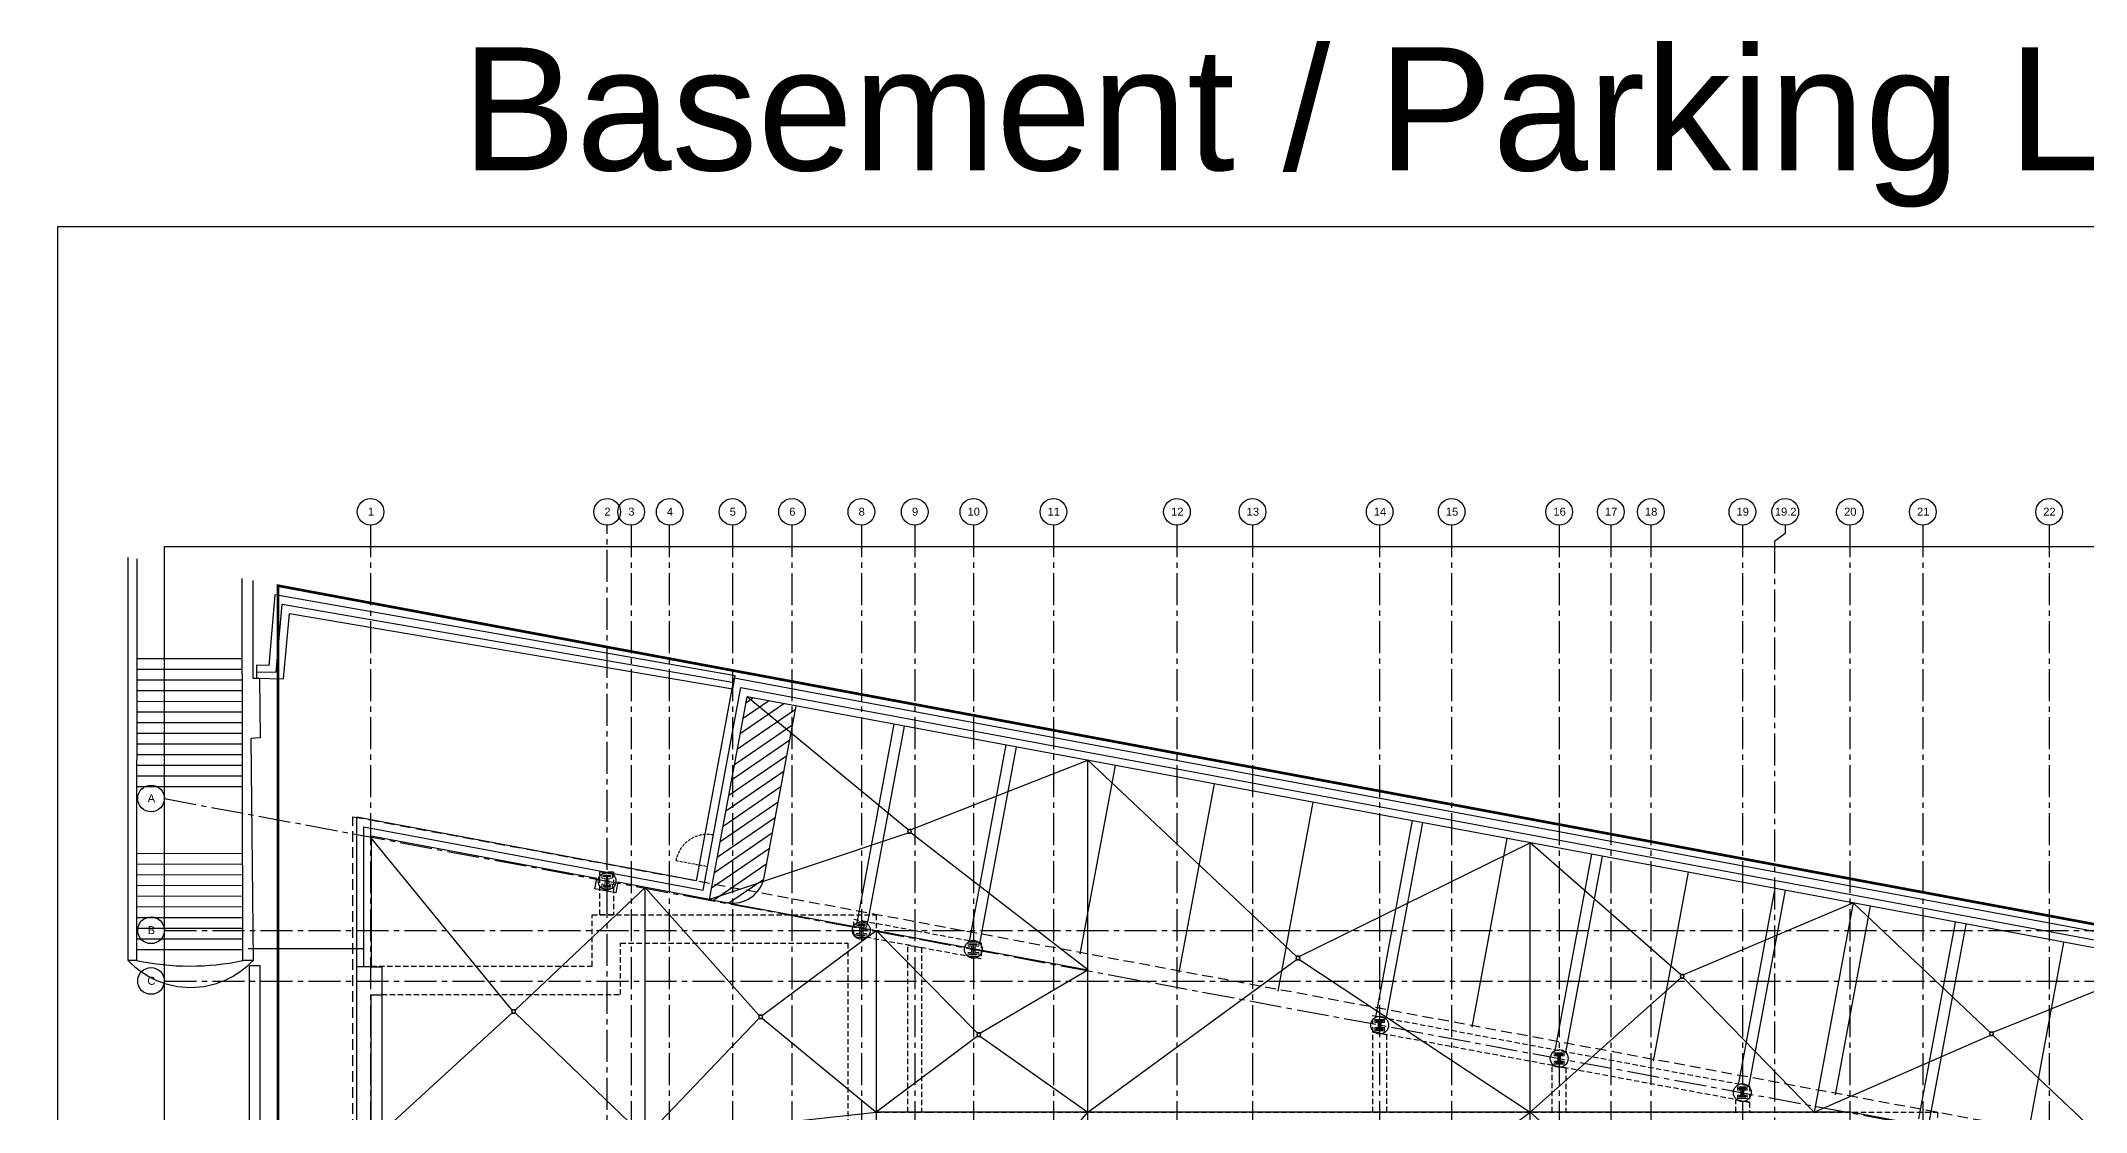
# Model space of a CAD drawing. Header units: inches. Extents: x -3719 to 348, y -844 to 2341.
# Drawn here: x -3719 to -1418, y 1136 to 2341 of the extents above; entities that cross this region are included whole.
import ezdxf
from ezdxf.enums import TextEntityAlignment as Align

# ---------------------------------------------------------------- set-up
doc = ezdxf.new("R2010")
doc.units = ezdxf.units.IN
doc.header["$LTSCALE"] = 48
doc.header["$MEASUREMENT"] = 0
for name, pattern in [('CENTER2', [1.125, 0.75, -0.125, 0.125, -0.125]), ('HIDDEN', [0.375, 0.25, -0.125]), ('HIDDEN2', [0.1875, 0.125, -0.0625]), ('PHANTOM2', [1.25, 0.625, -0.125, 0.125, -0.125, 0.125, -0.125])]:
    doc.linetypes.add(name, pattern=pattern)
doc.layers.add('A-ANNO-NPLT', color=151, linetype='Continuous', plot=False)
for name, color, linetype, lineweight in [('A-Detl-Hatch', 1, 'Continuous', 18), ('S-Detl-Hatch', 1, 'Continuous', 18), ('S-Detl-Wide', 3, 'Continuous', 35)]:
    doc.layers.add(name, color=color, linetype=linetype, lineweight=lineweight)
for name, color, linetype in [('A-Flor-Pfix', 4, 'Continuous'), ('A-Flor-Strs', 8, 'Continuous'), ('A-Grid(3-32)', 8, 'CENTER2'), ('A-Roof-Above', 8, 'HIDDEN2'), ('A-Site-Element', 2, 'Continuous'), ('A-Site-low walls', 1, 'Continuous'), ('A-Site-Parking', 6, 'Continuous'), ('A-Site-Pave', 8, 'Continuous'), ('A-Site-Property', 3, 'PHANTOM2'), ('A-Site-Setback', 5, 'HIDDEN'), ('A-Wall-Full', 3, 'Continuous'), ('S-Foundation', 3, 'Continuous'), ('S-Grid-Iden', 2, 'Continuous'), ('S-Site-Curb', 4, 'Continuous'), ('S-Structural Concrete', 4, 'Continuous')]:
    doc.layers.add(name, color=color, linetype=linetype)
doc.styles.add('Arial_1', font='arial.ttf', dxfattribs={"height": 0.092206})
doc.styles.get("Standard").update_dxf_attribs({"font": 'arial.ttf'})
doc.linetypes.add('FENCELINE1', pattern='A,0.25,-0.1,[133,ltypeshp.shx,S=0.1,R=0,X=-0.1,Y=0],-0.1,1', length=1.45)
doc.linetypes.add('FENCELINE2', pattern='A,0.25,-0.1,[132,ltypeshp.shx,S=0.1,R=0,X=-0.1,Y=0],-0.1,1', length=1.45)

# ---------------------------------------------------------------- blocks, each defined once
blk = doc.blocks.new('MBTA STAIR')
at = {"layer": 'A-Flor-Strs'}
for p, q in [((9.9, 339.5), (128.5, 339.7)), ((9.9, 327.5), (128.5, 327.7)), ((9.9, 315.5), (128.5, 315.7)), ((10, 303.5), (128.6, 303.7)), ((9.9, 291.4), (128.5, 291.5)), ((10, 279.5), (128.6, 279.7)), ((10, 267.5), (128.6, 267.7)), ((10, 255.5), (128.6, 255.7)), ((10.1, 243.5), (128.6, 243.7)), ((10.1, 231.5), (128.7, 231.7)), ((10.1, 219.5), (128.7, 219.7)), ((10.1, 207.5), (128.7, 207.7)), ((10.1, 195.5), (128.7, 195.7)), ((10.3, 120.3), (128.8, 120.5)), ((10.3, 108.3), (128.9, 108.5)), ((10.3, 96.3), (128.9, 96.5)), ((10.3, 84.3), (128.9, 84.5)), ((10.3, 72.3), (128.9, 72.5)), ((10.3, 60.3), (128.9, 60.5)), ((10.4, 48.3), (129, 48.5)), ((10.4, 36.3), (129, 36.5)), ((10.4, 24.3), (129, 24.5)), ((10.4, 12.3), (129, 12.5))]:
    blk.add_line(p, q, dxfattribs=at)
for centre, radius, start, end in [((70.3, 66.3), 96.6, 223.3069, 316.6811), ((69.8, 284), 290.3, 258.0254, 281.7638)]:
    blk.add_arc(centre, radius, start, end, dxfattribs=at)
at = {"layer": 'A-Site-low walls'}
for points in [[(9.8, 451.8), (9.6, 0), (0, 0), (0, 453.7)], [(140.3, 427.4), (140.3, 317.6), (148, 317.6), (148.4, 250.3), (137.9, 249.8), (140.6, 0), (129, -0.2), (128.4, 429.7)]]:
    blk.add_lwpolyline(points, dxfattribs=at)
blk = doc.blocks.new('GARAGE FLOOR SLOPE')
at = {"layer": 'A-Flor-Pfix'}
for points in [[(956.2, 2297.7), (956.2, 2293.7), (960.2, 2293.7), (960.2, 2297.7)], [(1393.2, 2155.2), (1393.2, 2151.2), (1397.2, 2151.2), (1397.2, 2155.2)], [(1825.3, 2134.7), (1825.3, 2130.7), (1829.3, 2130.7), (1829.3, 2134.7)], [(510.8, 2095.1), (510.8, 2091.1), (514.8, 2091.1), (514.8, 2095.1)], [(788.8, 2089.1), (788.8, 2085.1), (792.8, 2085.1), (792.8, 2089.1)], [(1034.1, 2068.9), (1034.1, 2064.9), (1038.1, 2064.9), (1038.1, 2068.9)], [(2173.3, 2069.9), (2173.3, 2065.9), (2177.3, 2065.9), (2177.3, 2069.9)]]:
    blk.add_lwpolyline(points, close=True, dxfattribs=at)
for centre in [(958.2, 2295.7), (1395.2, 2153.2), (1827.3, 2132.7), (512.8, 2093.1), (790.8, 2087.1), (1036.1, 2066.9), (2175.3, 2067.9)]:
    blk.add_circle(centre, 2, dxfattribs=at)
at = {"layer": 'A-Roof-Above'}
blk.add_line((980.4, 1979.9), (1470.4, 1979.9), dxfattribs=at)
for points in [[(352.5, 2143.9), (601.4, 2143.9), (601.4, 2201.9), (920.6, 2201.9), (920.6, 1979.9), (980.6, 1979.9)], [(364.5, 2112.1), (633.1, 2112.1), (633.1, 2170.1), (888.9, 2170.1), (888.9, 1948.1), (980.6, 1948.1)], [(1470.4, 1979.9), (2114.6, 1979.9), (2114.6, 1827.6)]]:
    blk.add_lwpolyline(points, dxfattribs=at)
at = {"layer": 'A-Site-Pave'}
for p, q in [((956.2, 2297.7), (775.5, 2447.1)), ((960.2, 2297.7), (1158.6, 2375.7)), ((1393.2, 2155.2), (1158.6, 2375.7)), ((1158.6, 1979.9), (1158.6, 2375.7)), ((510.8, 2095.1), (352, 2289.3)), ((956.2, 2293.7), (733.1, 2219.1)), ((1158.6, 2139.8), (960.2, 2293.7)), ((1397.2, 2155.2), (1656.3, 2282.9)), ((1825.3, 2134.7), (1656.3, 2282.9)), ((1656.3, 1979.9), (1656.3, 2282.9)), ((514.8, 2095.1), (661, 2232.6)), ((661, 1951.3), (661, 2232.6)), ((788.8, 2089.1), (661, 2232.6)), ((733.1, 2219.1), (1158.6, 2139.8)), ((1829.3, 2134.7), (2019.7, 2215.2)), ((2019.7, 2215.2), (1975.8, 1979.9)), ((2173.3, 2069.9), (2020.1, 2215.1)), ((792.8, 2089.1), (920.6, 2184.2)), ((920.6, 2184.2), (920.6, 1699.8)), ((1034.1, 2068.9), (920.6, 2184.2)), ((1038.1, 2068.9), (1158.6, 2139.8)), ((1158.6, 1979.9), (1393.2, 2151.2)), ((1397.2, 2151.2), (1656.3, 1979.9)), ((2177.3, 2069.9), (2373.6, 2149.2)), ((1656.3, 1979.9), (1825.3, 2130.7)), ((1829.3, 2130.7), (1975.8, 1979.9)), ((510.8, 2091.1), (364.5, 1957.3)), ((514.8, 2091.1), (661, 1951.3)), ((788.8, 2085.1), (661, 1951.3)), ((792.8, 2085.1), (920.6, 1979.9)), ((1034.1, 2064.9), (920.6, 1979.9)), ((1038.1, 2064.9), (1158.6, 1979.9)), ((1975.8, 1979.9), (2173.3, 2065.9)), ((2177.3, 2065.9), (2331.1, 1921.3)), ((661, 1951.3), (920.6, 1979.9)), ((1038.1, 1836.5), (1158.6, 1979.9)), ((1158.6, 1655.5), (1158.6, 1979.9)), ((1408.7, 1794), (1656.3, 1979.9)), ((1902.4, 1760.6), (1656.3, 1979.9)), ((1656.3, 1562.7), (1656.3, 1979.9))]:
    blk.add_line(p, q, dxfattribs=at)
blk.add_lwpolyline([(3687.5, 1668.5), (2016.7, 1979.9), (920.6, 1979.9)], dxfattribs=at)
blk = doc.blocks.new('Column Bubble')
blk.add_circle((-0.004, -0.002), 0.156)
blk.add_attdef('XX', text='', height=0.0938).set_placement((0, 0), align=Align.MIDDLE_CENTER)
blk = doc.blocks.new('*U9')
at = {"layer": 'A-Detl-Hatch'}
h = blk.add_hatch(dxfattribs=at)
h.set_pattern_fill('ANSI32', color=256, scale=6, style=0)
h.set_pattern_definition([(45, (0, -4.865), (-1.591, 1.591), []), (45, (1.0607, -4.865), (-1.591, 1.591), [])])
edge = h.paths.add_edge_path()
edge.add_line((3.98, -9.73), (3.98, -9.295))
edge.add_line((3.98, -9.295), (0.645, -9.295))
edge.add_arc((0.645, -8.795), 0.5, 180, 270, ccw=False)
edge.add_line((0.145, -8.795), (0.145, -0.935))
edge.add_arc((0.645, -0.935), 0.5, 90, 180, ccw=False)
edge.add_line((0.645, -0.435), (3.98, -0.435))
edge.add_line((3.98, -0.435), (3.98, 0))
edge.add_line((3.98, 0), (-3.98, 0))
edge.add_line((-3.98, 0), (-3.98, -0.435))
edge.add_line((-3.98, -0.435), (-0.645, -0.435))
edge.add_arc((-0.645, -0.935), 0.5, 0, 90, ccw=False)
edge.add_line((-0.145, -0.935), (-0.145, -8.795))
edge.add_arc((-0.645, -8.795), 0.5, -90, 0, ccw=False)
edge.add_line((-0.645, -9.295), (-3.98, -9.295))
edge.add_line((-3.98, -9.295), (-3.98, -9.73))
edge.add_line((-3.98, -9.73), (3.98, -9.73))
at = {"color": 0, "linetype": 'ByBlock'}
blk.add_lwpolyline([(3.98, -9.73), (3.98, -9.295), (0.645, -9.295, -0.41421356), (0.145, -8.795), (0.145, -0.935, -0.41421356), (0.645, -0.435), (3.98, -0.435), (3.98, 0), (-3.98, 0), (-3.98, -0.435), (-0.645, -0.435, -0.41421356), (-0.145, -0.935), (-0.145, -8.795, -0.41421356), (-0.645, -9.295), (-3.98, -9.295), (-3.98, -9.73)], format="xyb", close=True, dxfattribs=at)
blk = doc.blocks.new('W10X33')
at = {"layer": 'S-Detl-Hatch'}
blk.add_lwpolyline([(13773.3, -7309.8), (13773.3, -7306.3), (13769.4, -7306.3), (13769.4, -7300.5), (13773.3, -7300.5), (13773.3, -7297), (13762.3, -7297), (13762.3, -7300.5), (13766.2, -7300.5), (13766.2, -7306.3), (13762.3, -7306.3), (13762.3, -7309.8)], close=True, dxfattribs=at)
at = {"layer": 'S-Detl-Wide'}
blk.add_blockref('*U9', (13767.8, -7298.5), dxfattribs=at)
blk = doc.blocks.new('*U15')
at = {"layer": 'A-Detl-Hatch'}
h = blk.add_hatch(dxfattribs=at)
h.set_pattern_fill('ANSI32', color=256, scale=6, style=0)
h.set_pattern_definition([(45, (0, -5.97), (-1.591, 1.591), []), (45, (1.0607, -5.97), (-1.591, 1.591), [])])
edge = h.paths.add_edge_path()
edge.add_line((4.0025, -11.94), (4.0025, -11.425))
edge.add_line((4.0025, -11.425), (0.7475, -11.425))
edge.add_arc((0.7475, -10.825), 0.6, 180, 270, ccw=False)
edge.add_line((0.1475, -10.825), (0.1475, -1.115))
edge.add_arc((0.7475, -1.115), 0.6, 90, 180, ccw=False)
edge.add_line((0.7475, -0.515), (4.0025, -0.515))
edge.add_line((4.0025, -0.515), (4.0025, 0))
edge.add_line((4.0025, 0), (-4.0025, 0))
edge.add_line((-4.0025, 0), (-4.0025, -0.515))
edge.add_line((-4.0025, -0.515), (-0.7475, -0.515))
edge.add_arc((-0.7475, -1.115), 0.6, 0, 90, ccw=False)
edge.add_line((-0.1475, -1.115), (-0.1475, -10.825))
edge.add_arc((-0.7475, -10.825), 0.6, -90, 0, ccw=False)
edge.add_line((-0.7475, -11.425), (-4.0025, -11.425))
edge.add_line((-4.0025, -11.425), (-4.0025, -11.94))
edge.add_line((-4.0025, -11.94), (4.0025, -11.94))
at = {"color": 0, "linetype": 'ByBlock'}
blk.add_lwpolyline([(4.0025, -11.94), (4.0025, -11.425), (0.7475, -11.425, -0.414213562), (0.1475, -10.825), (0.1475, -1.115, -0.414213562), (0.7475, -0.515), (4.0025, -0.515), (4.0025, 0), (-4.0025, 0), (-4.0025, -0.515), (-0.7475, -0.515, -0.414213562), (-0.1475, -1.115), (-0.1475, -10.825, -0.414213562), (-0.7475, -11.425), (-4.0025, -11.425), (-4.0025, -11.94)], format="xyb", close=True, dxfattribs=at)
blk = doc.blocks.new('W12X40')
at = {"layer": 'S-Detl-Hatch'}
blk.add_lwpolyline([(14080.9, -7310.3), (14080.9, -7305.8), (14077, -7305.8), (14077, -7298.9), (14080.9, -7298.9), (14080.9, -7294.3), (14068.9, -7294.3), (14068.9, -7298.9), (14072.7, -7298.9), (14072.7, -7305.8), (14068.9, -7305.8), (14068.9, -7310.3)], close=True, dxfattribs=at)
at = {"layer": 'S-Detl-Wide'}
blk.add_blockref('*U15', (14074.9, -7296.3), dxfattribs=at)
blk = doc.blocks.new('LOWER LEVEL - STRUCTURAL GRID')
at = {"layer": 'A-Grid(3-32)'}
for p, q in [((-3663.5, -7402), (-3663.5, -9409.8)), ((-3397.5, -9409.8), (-3397.5, -7402)), ((-3370.5, -7402), (-3370.5, -9409.8)), ((-3327.5, -7402), (-3327.5, -9409.8)), ((-3256.5, -7402), (-3256.5, -9409.8)), ((-3189.5, -7402), (-3189.5, -9409.8)), ((-3111.5, -7402), (-3111.5, -9409.8)), ((-3051.5, -7402), (-3051.5, -9409.8)), ((-2985.5, -7402), (-2985.5, -9409.8)), ((-2895.5, -7402), (-2895.5, -9409.8)), ((-2756.5, -7402), (-2756.5, -9409.8)), ((-2671.5, -7402), (-2671.5, -9409.8)), ((-2528.5, -7402), (-2528.5, -9409.8)), ((-2447.5, -7402), (-2447.5, -9409.8)), ((-2326.5, -7402), (-2326.5, -9409.8)), ((-2268.5, -7402), (-2268.5, -9409.8)), ((-2223.5, -7402), (-2223.5, -9409.8)), ((-2120.5, -7402), (-2120.5, -9409.8)), ((-1999.5, -7402), (-1999.5, -9409.8)), ((-1917.5, -7402), (-1917.5, -9409.8)), ((-1775.5, -7402), (-1775.5, -9409.8)), ((-2084.5, -7420.4), (-2084.5, -9391.4)), ((-3895.5, -7709.5), (-160.2, -8405.7)), ((-3895.5, -7857.8), (-146.8, -7857.8)), ((-3895.5, -7914.8), (-146.8, -7914.8))]:
    blk.add_line(p, q, dxfattribs=at)
blk.add_lwpolyline([(-2072.2, -7402), (-2072.2, -7411.5), (-2084.5, -7420.4)], dxfattribs=at)
at = {"layer": 'S-Structural Concrete'}
for centre in [(-3397.5, -7802.3), (-3111.5, -7857.8), (-2985.5, -7879.1), (-2528.5, -7964.3), (-2326.5, -8001.9), (-2120.5, -8040.3)]:
    blk.add_circle(centre, 10, dxfattribs=at)
for name, p in [('W12X40', (-17472.4, -500)), ('W12X40', (-17186.4, -555.4)), ('W12X40', (-17060.4, -576.8)), ('W10X33', (-16296.3, -660.9)), ('W10X33', (-16094.3, -698.5)), ('W10X33', (-15888.3, -736.9))]:
    blk.add_blockref(name, p)
at = {"layer": 'S-Grid-Iden', "xscale": 96, "yscale": 96, "zscale": 96}
for p, values in [((-3663.1, -7386.8), {'XX': '1'}), ((-3397.1, -7386.8), {'XX': '2'}), ((-3370.1, -7386.8), {'XX': '3'}), ((-3326.7, -7386.9), {'XX': '4'}), ((-3256.1, -7386.8), {'XX': '5'}), ((-3189.1, -7386.8), {'XX': '6'}), ((-3111.1, -7386.8), {'XX': '8'}), ((-3051.1, -7386.8), {'XX': '9'}), ((-2985.1, -7386.8), {'XX': '10'}), ((-2895.1, -7386.8), {'XX': '11'}), ((-2756.1, -7386.8), {'XX': '12'}), ((-2671.1, -7386.8), {'XX': '13'}), ((-2528.1, -7386.8), {'XX': '14'}), ((-2447.1, -7386.8), {'XX': '15'}), ((-2326.1, -7386.8), {'XX': '16'}), ((-2268.1, -7386.8), {'XX': '17'}), ((-2223.1, -7386.8), {'XX': '18'}), ((-2120.1, -7386.8), {'XX': '19'}), ((-2071.8, -7386.8), {'XX': '19.2'}), ((-1999.1, -7386.8), {'XX': '20'}), ((-1917.1, -7386.8), {'XX': '21'}), ((-1775.1, -7386.8), {'XX': '22'}), ((-3910.1, -7709.2), {'XX': 'A'}), ((-3910.1, -7857.5), {'XX': 'B'}), ((-3910.1, -7914.5), {'XX': 'C'})]:
    blk.add_blockref('Column Bubble', p, dxfattribs=at).add_auto_attribs(values)
blk = doc.blocks.new('Davis park ex stairs')
at = {"layer": 'A-Flor-Strs'}
for p, q in [((369.7, -139), (251.7, -139.2)), ((369.7, -152.3), (251.7, -152.5)), ((369.7, -165.5), (251.7, -165.7)), ((369.7, -178.7), (251.7, -178.9)), ((369.8, -191.9), (251.7, -192.1)), ((369.8, -205.1), (251.8, -205.3)), ((369.9, -250.6), (251.8, -250.8)), ((369.9, -262.9), (251.9, -263.1)), ((369.9, -274.9), (251.9, -275.1)), ((369.9, -286.9), (251.9, -287.1)), ((369.9, -298.9), (251.9, -299.1)), ((370, -310.9), (251.9, -311.1))]:
    blk.add_line(p, q, dxfattribs=at)
at = {"layer": 'A-Site-low walls'}
for p, q in [((378.7, 209.1), (378.7, 968.1)), ((390.7, 968.1), (378.7, 968.1)), ((390.7, 221.1), (390.7, 968.1)), ((499.4, 209.1), (378.7, 209.1)), ((499.4, 221.1), (390.7, 221.1)), ((231.4, -139.2), (231.4, -51.4)), ((237.3, -139.2), (237.9, -51.4)), ((231, -347.5), (230.7, -139.2)), ((251.7, -139.2), (230.7, -139.2)), ((252, -347.2), (251.7, -138.9)), ((370, -346.9), (369.7, -139)), ((390.7, -139), (369.7, -139)), ((391, -346.8), (390.7, -139)), ((144.1, -348.6), (252, -347.2)), ((370, -346.9), (391, -346.8))]:
    blk.add_line(p, q, dxfattribs=at)
blk = doc.blocks.new('LOWER LEVEL - CORE & SHELL')
at = {"layer": 'A-Wall-Full'}
for p, q in [((-3296.8, -7801.9), (-3254.4, -7574)), ((-491.5, -8088.9), (-3254.4, -7574)), ((-3282.4, -7822.9), (-3240, -7595)), ((-494.8, -8106.6), (-3240, -7595)), ((-3296.8, -7801.9), (-3679, -7730.6)), ((-3663, -7751.9), (-3663, -7898.8)), ((-3663, -7898.8), (-3651, -7898.8)), ((-3651, -7898.8), (-3651, -7930.8)), ((-3651, -7930.8), (-3663, -7930.8))]:
    blk.add_line(p, q, dxfattribs=at)
blk.add_lwpolyline([(-3282.4, -7822.9), (-3385.5, -7803.7), (-3387.7, -7815.4), (-3411.3, -7811), (-3409.1, -7799.3), (-3663, -7751.9)], dxfattribs=at)
at = {"layer": 'S-Foundation'}
for p, q in [((-3679, -8866.8), (-3679, -7730.6)), ((-3663, -7898.8), (-3679, -7898.8)), ((-3663, -8120.8), (-3663, -7930.8))]:
    blk.add_line(p, q, dxfattribs=at)
at = {"layer": 'S-Site-Curb'}
blk.add_line((-3651, -7930.8), (-3651, -8120.8), dxfattribs=at)
at = {"layer": 'S-Foundation'}
blk.add_blockref('Davis park ex stairs', (-4178.4, -8865.9), dxfattribs=at)

msp = doc.modelspace()

# ---------------------------------------------------------------- hatches: boundary and pattern name
at = {"layer": 'A-Site-Parking'}
h = msp.add_hatch(dxfattribs=at)
h.set_pattern_fill('ANSI31', color=256, scale=100, style=0)
h.set_pattern_definition([(214.44167, (-120.338, 579.659), (7.069586, -10.30878), [])])
h.paths.add_polyline_path([(-2941, 1388.4), (-2913.3, 1383.2, 0.131652), (-2905.2, 1400), (-2869.3, 1592.5), (-2924.5, 1602.8), (-2941, 1514.1)])
h.paths.add_polyline_path([(-2963.6, 1392.6), (-2941, 1388.4), (-2941, 1514.1)])
h.paths.add_polyline_path([(-2941, 1370.6, 0.221962), (-2913.3, 1383.2), (-2941, 1388.4)])
h.paths.add_polyline_path([(-2966.9, 1374.9), (-2947.2, 1371.2, 0.043405), (-2941, 1370.6), (-2941, 1388.4), (-2963.6, 1392.6)])

# ---------------------------------------------------------------- linework, layer by layer
at = {"layer": 'A-ANNO-NPLT'}
for points in [[(-3700, -844.3), (-3700, 2131.7), (348, 2131.7), (348, -844.3)], [(-3580, -484.3), (-3580, 1771.7), (228, 1771.7), (228, -484.3)]]:
    msp.add_lwpolyline(points, close=True, dxfattribs=at)
at = {"layer": 'A-Roof-Above'}
for points in [[(-3090.1, 1406), (-3074.9, 1406), (-3074.9, 1357.6), (-3090.1, 1357.6)], [(-2804.6, 1334.8), (-2804.6, 1352.7), (-2661.2, 1326), (-2661.2, 1308)], [(-2743.6, 1323.4), (-2728.4, 1320.6), (-2728.4, 1135.6), (-2743.6, 1135.6)], [(-2220.6, 1225.7), (-2220.6, 1244.1), (-1797.1, 1165.1), (-1797.1, 1146.8)], [(-2220.6, 1225.7), (-2205.4, 1222.9), (-2205.4, 1135.6), (-2220.6, 1135.6)], [(-2019, 1188.2), (-2003.7, 1185.3), (-2003.7, 1135.6), (-2018.9, 1135.6)], [(-1812.3, 1149.6), (-1797.1, 1146.8), (-1797.1, 1135.6), (-1812.3, 1135.6)]]:
    msp.add_lwpolyline(points, close=True, dxfattribs=at)
at = {"layer": 'A-Site-Element', "linetype": 'FENCELINE1', "ltscale": 0.5}
for points in [[(-3476.4, 1631), (-3454.2, 1630.5), (-3447.5, 1707), (-2939.2, 1618.9)], [(-3355.5, 1319.1), (-3485.7, 1319.1)]]:
    msp.add_lwpolyline(points, dxfattribs=at)
at = {"layer": 'A-Site-Element', "linetype": 'FENCELINE2'}
msp.add_lwpolyline([(-3355.5, 1299.8), (-3355.5, 1456.5), (-2974.1, 1385.4), (-2931.7, 1613.3), (-186.5, 1101.6)], dxfattribs=at)
at = {"layer": 'A-Site-Element', "linetype": 'HIDDEN2', "ltscale": 0.5}
msp.add_lwpolyline([(-2962.5, 1447.4, 0.414214), (-3004.5, 1418.6), (-2969.1, 1412)], format="xyb", dxfattribs=at)
at = {"layer": 'A-Site-low walls'}
msp.add_lwpolyline([(-3476.3, 1623.8), (-3445.9, 1623.1), (-3439.4, 1696.5), (-2940.6, 1611.6), (-2937.9, 1626.2), (-3455.6, 1717.5), (-3462.6, 1637.9), (-3476.4, 1638.2), (-3476.3, 1623.8)], dxfattribs=at)
at = {"layer": 'A-Site-Parking'}
for p, q in [((-2905.2, 1400), (-2869.3, 1592.5)), ((-2800.8, 1348.7), (-2759.2, 1572)), ((-2788.9, 1347.1), (-2747.4, 1569.8)), ((-2674.4, 1327.6), (-2633.2, 1548.7)), ((-2662.6, 1325.4), (-2621.4, 1546.5)), ((-2549.7, 1313.2), (-2510.2, 1525.6)), ((-2438.4, 1292.5), (-2398.9, 1504.8)), ((-2327.1, 1271.7), (-2287.6, 1484.1)), ((-2217.4, 1242.5), (-2176.2, 1463.5)), ((-2205.6, 1240.3), (-2164.4, 1461.3)), ((-2108.9, 1231.1), (-2069.4, 1443.4)), ((-2015.4, 1204.8), (-1974.2, 1425.8)), ((-2003.6, 1202.6), (-1962.4, 1423.6)), ((-1904.9, 1193), (-1865.4, 1405.4)), ((-1809.4, 1166.4), (-1768.2, 1387.4)), ((-1797.6, 1164.2), (-1756.4, 1385.2)), ((-2966.9, 1374.9), (-2947.2, 1371.2)), ((-1700.4, 1154.9), (-1660.8, 1367.3)), ((-1606.4, 1128), (-1565.2, 1349)), ((-1594.6, 1125.8), (-1553.4, 1346.8)), ((-1482.8, 1114.4), (-1443.3, 1326.3))]:
    msp.add_line(p, q, dxfattribs=at)
msp.add_arc((-2940.6, 1406.6), 36, 259.4417, 349.4417, dxfattribs=at)
at = {"layer": 'A-Site-Property', "const_width": 3}
msp.add_lwpolyline([(-2840, -35, 0.000391), (-2984, -35.1, 0.00127), (-3452, -37), (-3452, 827.7), (-3452, 1727.7), (-48.2, 1093.3, 0.002707), (100, 1066.5), (100, -35), (-2840, -35)], format="xyb", dxfattribs=at)
at = {"layer": 'A-Site-Setback'}
msp.add_lwpolyline([(-3368, 1467.9), (-92.2, 857.4, 0.002374), (40, 833.4), (40, 25), (-2900, 25, 0.00067), (-2984.1, 24.9, 0.001041), (-3368, 23.5), (-3368, 827.7), (-3368, 1467.9)], format="xyb", dxfattribs=at)

# ---------------------------------------------------------------- block references
for name, p in [('LOWER LEVEL - STRUCTURAL GRID', (315.5, 9197.8)), ('GARAGE FLOOR SLOPE', (-3700, -844.3))]:
    msp.add_blockref(name, p)
at = {"transparency": 33554687}
msp.add_blockref('MBTA STAIR', (-3620.8, 1306.2), dxfattribs=at)
at = {"linetype": 'HIDDEN'}
msp.add_blockref('LOWER LEVEL - CORE & SHELL', (315.5, 9197.8), dxfattribs=at)

# ---------------------------------------------------------------- texts
at = {"layer": 'A-ANNO-NPLT', "insert": (-1677.9, 2243.2), "char_height": 138.301, "width": 3995.905, "attachment_point": 5, "style": 'Arial_1'}
msp.add_mtext('Basement / Parking Level Floor Plan', dxfattribs=at)

doc.saveas('drawing.dxf')
